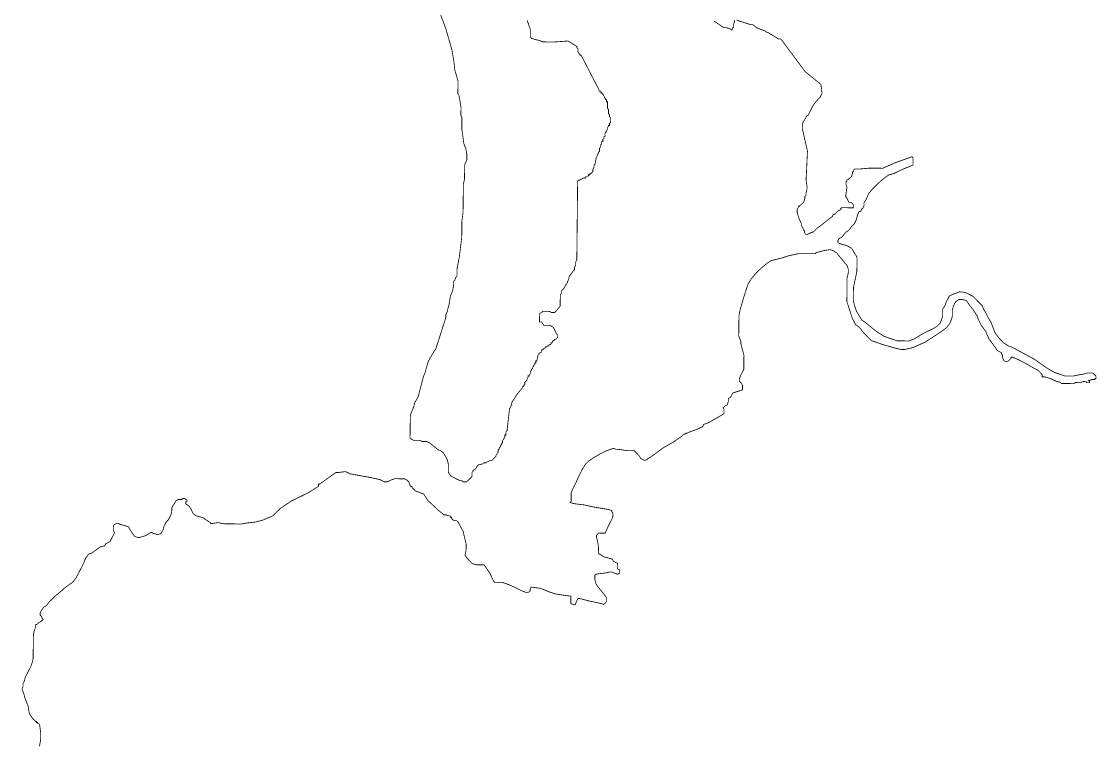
# Model space of a CAD drawing. Header units: metres. Extents: x 273899 to 302286, y 1977397 to 2102169.
# Drawn here: x 279343 to 283348, y 2031723 to 2034410 of the extents above; entities that cross this region are included whole.
import ezdxf

# ---------------------------------------------------------------- set-up
doc = ezdxf.new("R2010")
doc.units = ezdxf.units.M
doc.header["$MEASUREMENT"] = 0
doc.layers.add('HAZARDS LINE', color=1, linetype='Continuous')

msp = doc.modelspace()

# ---------------------------------------------------------------- linework, layer by layer
at = {"layer": 'HAZARDS LINE', "lineweight": 18}
for points in [[(281228.5, 2034414.9, 3.01, 3.01, 0), (281228.4, 2034406.9, 3.01, 3.01, 0), (281232.3, 2034402.8, 3.01, 3.01, 0), (281232.3, 2034394.8, 3.01, 3.01, 0), (281236.2, 2034390.7, 3.01, 3.01, 0), (281236.2, 2034386.7, 3.01, 3.01, 0), (281240.1, 2034378.7, 3.01, 3.01, 0), (281239.8, 2034350.6, 3.01, 3.01, 0), (281243.8, 2034346.5, 3.01, 3.01, 0), (281275.8, 2034338.1, 3.01, 3.01, 0), (281283.8, 2034334, 3.01, 3.01, 0), (281328, 2034333.6, 3.01, 3.01, 0), (281376.2, 2034337.1, 3.01, 3.01, 0), (281380.2, 2034337, 3.01, 3.01, 0), (281412.1, 2034316.6, 3.01, 3.01, 0), (281412.1, 2034312.6, 3.01, 3.01, 0), (281416, 2034308.6, 3.01, 3.01, 0), (281415.9, 2034296.5, 3.01, 3.01, 0), (281419.9, 2034292.5, 3.01, 3.01, 0), (281419.8, 2034288.4, 3.01, 3.01, 0), (281423.9, 2034288.4, 3.01, 3.01, 0), (281423.8, 2034284.4, 3.01, 3.01, 0), (281427.8, 2034284.4, 3.01, 3.01, 0), (281494.7, 2034155.2, 3.01, 3.01, 0), (281494.7, 2034151.1, 3.01, 3.01, 0), (281498.7, 2034151.1, 3.01, 3.01, 0), (281498.7, 2034147.1, 3.01, 3.01, 0), (281502.7, 2034147.1, 3.01, 3.01, 0), (281502.6, 2034143, 3.01, 3.01, 0), (281506.6, 2034143, 3.01, 3.01, 0), (281506.6, 2034139, 3.01, 3.01, 0), (281510.6, 2034138.9, 3.01, 3.01, 0), (281510.6, 2034134.9, 3.01, 3.01, 0), (281514.6, 2034130.9, 3.01, 3.01, 0), (281514.5, 2034126.9, 3.01, 3.01, 0), (281518.5, 2034122.8, 3.01, 3.01, 0), (281518.4, 2034118.8, 3.01, 3.01, 0), (281522.5, 2034118.7, 3.01, 3.01, 0), (281522.4, 2034110.7, 3.01, 3.01, 0), (281526.4, 2034110.7, 3.01, 3.01, 0), (281526.1, 2034086.6, 3.01, 3.01, 0), (281530.1, 2034082.5, 3.01, 3.01, 0), (281529.9, 2034066.5, 3.01, 3.01, 0), (281533.9, 2034062.4, 3.01, 3.01, 0), (281533.8, 2034054.4, 3.01, 3.01, 0), (281537.8, 2034050.3, 3.01, 3.01, 0), (281537.6, 2034034.3, 3.01, 3.01, 0), (281533.6, 2034030.3, 3.01, 3.01, 0), (281533.5, 2034022.3, 3.01, 3.01, 0), (281529.5, 2034022.3, 3.01, 3.01, 0), (281529.4, 2034018.3, 3.01, 3.01, 0), (281525.4, 2034014.3, 3.01, 3.01, 0), (281525.3, 2034006.3, 3.01, 3.01, 0), (281521.2, 2034002.3, 3.01, 3.01, 0), (281521.2, 2033998.3, 3.01, 3.01, 0), (281517.1, 2033994.3, 3.01, 3.01, 0), (281517, 2033982.3, 3.01, 3.01, 0), (281513, 2033982.3, 3.01, 3.01, 0), (281512.9, 2033974.3, 3.01, 3.01, 0), (281508.9, 2033970.3, 3.01, 3.01, 0), (281508.8, 2033962.3, 3.01, 3.01, 0), (281504.8, 2033962.3, 3.01, 3.01, 0), (281504.7, 2033954.3, 3.01, 3.01, 0), (281500.6, 2033950.3, 3.01, 3.01, 0), (281500.5, 2033942.3, 3.01, 3.01, 0), (281496.5, 2033938.3, 3.01, 3.01, 0), (281496.4, 2033926.3, 3.01, 3.01, 0), (281492.3, 2033922.3, 3.01, 3.01, 0), (281492.3, 2033918.3, 3.01, 3.01, 0), (281488.2, 2033914.3, 3.01, 3.01, 0), (281488.2, 2033910.3, 3.01, 3.01, 0), (281484.1, 2033902.3, 3.01, 3.01, 0), (281479.8, 2033878.3, 3.01, 3.01, 0), (281475.7, 2033874.3, 3.01, 3.01, 0), (281475.7, 2033866.3, 3.01, 3.01, 0), (281471.6, 2033858.3, 3.01, 3.01, 0), (281471.5, 2033850.2, 3.01, 3.01, 0), (281467.4, 2033846.3, 3.01, 3.01, 0), (281463.4, 2033842.3, 3.01, 3.01, 0), (281459.4, 2033842.3, 3.01, 3.01, 0), (281459.3, 2033838.3, 3.01, 3.01, 0), (281455.3, 2033838.4, 3.01, 3.01, 0), (281455.3, 2033834.4, 3.01, 3.01, 0), (281451.2, 2033834.4, 3.01, 3.01, 0), (281447.2, 2033830.4, 3.01, 3.01, 0), (281443.2, 2033830.5, 3.01, 3.01, 0), (281443.1, 2033826.4, 3.01, 3.01, 0), (281435.1, 2033826.5, 3.01, 3.01, 0), (281431, 2033822.6, 3.01, 3.01, 0), (281427, 2033822.6, 3.01, 3.01, 0), (281423, 2033818.6, 3.01, 3.01, 0), (281419, 2033818.7, 3.01, 3.01, 0), (281414.9, 2033814.7, 3.01, 3.01, 0), (281411.9, 2033521.6, 3.01, 3.01, 0), (281407.8, 2033513.6, 3.01, 3.01, 0), (281407.6, 2033501.6, 3.01, 3.01, 0), (281403.5, 2033493.6, 3.01, 3.01, 0), (281403.5, 2033485.6, 3.01, 3.01, 0), (281399.4, 2033481.6, 3.01, 3.01, 0), (281391.2, 2033469.6, 3.01, 3.01, 0), (281387.2, 2033465.7, 3.01, 3.01, 0), (281383.1, 2033457.7, 3.01, 3.01, 0), (281383, 2033453.7, 3.01, 3.01, 0), (281374.8, 2033433.7, 3.01, 3.01, 0), (281370.8, 2033429.7, 3.01, 3.01, 0), (281370.7, 2033425.7, 3.01, 3.01, 0), (281366.7, 2033421.7, 3.01, 3.01, 0), (281362.6, 2033413.7, 3.01, 3.01, 0), (281354.4, 2033405.8, 3.01, 3.01, 0), (281354.4, 2033397.7, 3.01, 3.01, 0), (281350.3, 2033389.7, 3.01, 3.01, 0), (281349.8, 2033349.6, 3.01, 3.01, 0), (281333.6, 2033329.7, 3.01, 3.01, 0), (281329.5, 2033325.7, 3.01, 3.01, 0), (281317.5, 2033325.8, 3.01, 3.01, 0), (281309.5, 2033329.9, 3.01, 3.01, 0), (281285.4, 2033330.2, 3.01, 3.01, 0), (281281.4, 2033326.2, 3.01, 3.01, 0), (281273.3, 2033322.3, 3.01, 3.01, 0), (281272.9, 2033290.2, 3.01, 3.01, 0), (281281, 2033290.1, 3.01, 3.01, 0), (281288.9, 2033278, 3.01, 3.01, 0), (281313, 2033277.7, 3.01, 3.01, 0), (281324.9, 2033269.6, 3.01, 3.01, 0), (281328.9, 2033261.5, 3.01, 3.01, 0), (281336.7, 2033245.3, 3.01, 3.01, 0), (281340.7, 2033241.3, 3.01, 3.01, 0), (281340.6, 2033233.3, 3.01, 3.01, 0), (281336.5, 2033229.3, 3.01, 3.01, 0), (281332.5, 2033225.3, 3.01, 3.01, 0), (281328.5, 2033225.4, 3.01, 3.01, 0), (281328.4, 2033221.3, 3.01, 3.01, 0), (281324.4, 2033221.4, 3.01, 3.01, 0), (281320.4, 2033217.4, 3.01, 3.01, 0), (281320.3, 2033213.4, 3.01, 3.01, 0), (281316.3, 2033213.4, 3.01, 3.01, 0), (281316.3, 2033209.4, 3.01, 3.01, 0), (281312.2, 2033205.4, 3.01, 3.01, 0), (281308.2, 2033205.5, 3.01, 3.01, 0), (281308.2, 2033201.5, 3.01, 3.01, 0), (281304.1, 2033201.5, 3.01, 3.01, 0), (281300.1, 2033197.5, 3.01, 3.01, 0), (281296.1, 2033197.6, 3.01, 3.01, 0), (281296, 2033193.6, 3.01, 3.01, 0), (281292, 2033193.6, 3.01, 3.01, 0), (281288, 2033189.6, 3.01, 3.01, 0), (281283.9, 2033185.7, 3.01, 3.01, 0), (281279.9, 2033185.7, 3.01, 3.01, 0), (281279.8, 2033177.7, 3.01, 3.01, 0), (281271.7, 2033173.7, 3.01, 3.01, 0), (281267.6, 2033165.8, 3.01, 3.01, 0), (281263.5, 2033149.7, 3.01, 3.01, 0), (281263.4, 2033145.7, 3.01, 3.01, 0), (281259.4, 2033145.8, 3.01, 3.01, 0), (281259.3, 2033137.7, 3.01, 3.01, 0), (281255.3, 2033137.8, 3.01, 3.01, 0), (281255.2, 2033129.7, 3.01, 3.01, 0), (281251.2, 2033129.8, 3.01, 3.01, 0), (281251.2, 2033125.8, 3.01, 3.01, 0), (281247.1, 2033121.8, 3.01, 3.01, 0), (281247.1, 2033117.8, 3.01, 3.01, 0), (281243, 2033113.8, 3.01, 3.01, 0), (281243, 2033109.8, 3.01, 3.01, 0), (281238.9, 2033105.8, 3.01, 3.01, 0), (281238.8, 2033097.8, 3.01, 3.01, 0), (281234.8, 2033093.8, 3.01, 3.01, 0), (281234.7, 2033089.8, 3.01, 3.01, 0), (281230.7, 2033089.8, 3.01, 3.01, 0), (281230.7, 2033085.8, 3.01, 3.01, 0), (281226.6, 2033077.8, 3.01, 3.01, 0), (281226.5, 2033073.8, 3.01, 3.01, 0), (281218.4, 2033065.9, 3.01, 3.01, 0), (281218.3, 2033057.9, 3.01, 3.01, 0), (281214.3, 2033053.9, 3.01, 3.01, 0), (281214.2, 2033049.9, 3.01, 3.01, 0), (281210.2, 2033049.9, 3.01, 3.01, 0), (281210.2, 2033045.9, 3.01, 3.01, 0), (281189.9, 2033022, 3.01, 3.01, 0), (281169.5, 2032990.1, 3.01, 3.01, 0), (281169.4, 2032986.1, 3.01, 3.01, 0), (281165.3, 2032974.1, 3.01, 3.01, 0), (281161.2, 2032966.1, 3.01, 3.01, 0), (281152.4, 2032889.9, 3.01, 3.01, 0), (281152.3, 2032885.9, 3.01, 3.01, 0), (281148.3, 2032881.9, 3.01, 3.01, 0), (281147.7, 2032876.9, 3.01, 3.01, 0), (281147.6, 2032868.8, 3.01, 3.01, 0), (281143.6, 2032868.9, 3.01, 3.01, 0), (281143.4, 2032856.9, 3.01, 3.01, 0), (281139.4, 2032856.9, 3.01, 3.01, 0), (281139.3, 2032852.9, 3.01, 3.01, 0), (281135.3, 2032848.9, 3.01, 3.01, 0), (281135.2, 2032840.9, 3.01, 3.01, 0), (281131.1, 2032837, 3.01, 3.01, 0), (281131.1, 2032833, 3.01, 3.01, 0), (281127, 2032829, 3.01, 3.01, 0), (281126.9, 2032825, 3.01, 3.01, 0), (281122.9, 2032821, 3.01, 3.01, 0), (281122.8, 2032817, 3.01, 3.01, 0), (281118.8, 2032813.1, 3.01, 3.01, 0), (281118.7, 2032805.1, 3.01, 3.01, 0), (281114.6, 2032801.1, 3.01, 3.01, 0), (281114.5, 2032797.1, 3.01, 3.01, 0), (281110.5, 2032793.1, 3.01, 3.01, 0), (281110.4, 2032789.1, 3.01, 3.01, 0), (281102.3, 2032781.2, 3.01, 3.01, 0), (281098.2, 2032777.3, 3.01, 3.01, 0), (281094.2, 2032773.3, 3.01, 3.01, 0), (281086.2, 2032773.4, 3.01, 3.01, 0), (281082.1, 2032769.5, 3.01, 3.01, 0), (281078.1, 2032769.5, 3.01, 3.01, 0), (281074, 2032765.6, 3.01, 3.01, 0), (281066, 2032765.7, 3.01, 3.01, 0), (281061.9, 2032761.7, 3.01, 3.01, 0), (281045.9, 2032757.9, 3.01, 3.01, 0), (281041.8, 2032754, 3.01, 3.01, 0), (281033.6, 2032742, 3.01, 3.01, 0), (281025.6, 2032738.1, 3.01, 3.01, 0), (281025.5, 2032734.1, 3.01, 3.01, 0), (281021.4, 2032730.2, 3.01, 3.01, 0), (281021.2, 2032714.1, 3.01, 3.01, 0), (281017.2, 2032710.2, 3.01, 3.01, 0), (281009, 2032702.3, 3.01, 3.01, 0), (281000.9, 2032694.4, 3.01, 3.01, 0), (280988.9, 2032694.5, 3.01, 3.01, 0), (280984.9, 2032698.6, 3.01, 3.01, 0), (280976.9, 2032698.7, 3.01, 3.01, 0), (280945.1, 2032715.2, 3.01, 3.01, 0), (280941.1, 2032719.2, 3.01, 3.01, 0), (280937.2, 2032723.3, 3.01, 3.01, 0), (280933.3, 2032731.4, 3.01, 3.01, 0), (280933.6, 2032759.4, 3.01, 3.01, 0), (280929.8, 2032775.5, 3.01, 3.01, 0), (280925.9, 2032783.6, 3.01, 3.01, 0), (280914.2, 2032803.8, 3.01, 3.01, 0), (280902.3, 2032812, 3.01, 3.01, 0), (280898.3, 2032812, 3.01, 3.01, 0), (280862.6, 2032840.6, 3.01, 3.01, 0), (280858.5, 2032840.6, 3.01, 3.01, 0), (280854.6, 2032844.7, 3.01, 3.01, 0), (280834.5, 2032845, 3.01, 3.01, 0), (280830.6, 2032849, 3.01, 3.01, 0), (280802.5, 2032849.4, 3.01, 3.01, 0), (280798.6, 2032853.5, 3.01, 3.01, 0), (280794.6, 2032853.5, 3.01, 3.01, 0), (280790.6, 2032857.6, 3.01, 3.01, 0), (280791, 2032885.6, 3.01, 3.01, 0), (280791.6, 2032941.8, 3.01, 3.01, 0), (280795.7, 2032953.8, 3.01, 3.01, 0), (280804, 2032973.8, 3.01, 3.01, 0), (280808.1, 2032989.9, 3.01, 3.01, 0), (280820.4, 2033009.8, 3.01, 3.01, 0), (280841.3, 2033089.9, 3.01, 3.01, 0), (280845.4, 2033097.9, 3.01, 3.01, 0), (280857.9, 2033141.9, 3.01, 3.01, 0), (280866.1, 2033157.9, 3.01, 3.01, 0), (280878.3, 2033177.8, 3.01, 3.01, 0), (280886.5, 2033189.8, 3.01, 3.01, 0), (280923.8, 2033305.9, 3.01, 3.01, 0), (280924, 2033317.9, 3.01, 3.01, 0), (280928.1, 2033325.9, 3.01, 3.01, 0), (280936.4, 2033357.9, 3.01, 3.01, 0), (280940.7, 2033386, 3.01, 3.01, 0), (280949, 2033406, 3.01, 3.01, 0), (280953.2, 2033430, 3.01, 3.01, 0), (280953.4, 2033442.1, 3.01, 3.01, 0), (280957.4, 2033446, 3.01, 3.01, 0), (280961.6, 2033458, 3.01, 3.01, 0), (280965.6, 2033462, 3.01, 3.01, 0), (280965.9, 2033490.1, 3.01, 3.01, 0), (280974.4, 2033534.2, 3.01, 3.01, 0), (280978.8, 2033570.3, 3.01, 3.01, 0), (280983.2, 2033606.4, 3.01, 3.01, 0), (280983.8, 2033666.6, 3.01, 3.01, 0), (280988.1, 2033698.7, 3.01, 3.01, 0), (280989.2, 2033803.1, 3.01, 3.01, 0), (280993.5, 2033823.1, 3.01, 3.01, 0), (280994, 2033875.3, 3.01, 3.01, 0), (281002.2, 2033895.3, 3.01, 3.01, 0), (281002.4, 2033915.4, 3.01, 3.01, 0), (280998.6, 2033935.5, 3.01, 3.01, 0), (280990.8, 2033955.6, 3.01, 3.01, 0), (280987.1, 2033983.8, 3.01, 3.01, 0), (280983.3, 2034007.9, 3.01, 3.01, 0), (280983.8, 2034052.1, 3.01, 3.01, 0), (280979.9, 2034060.1, 3.01, 3.01, 0), (280980.2, 2034092.3, 3.01, 3.01, 0), (280972.6, 2034136.5, 3.01, 3.01, 0), (280968.7, 2034140.6, 3.01, 3.01, 0), (280969.2, 2034188.7, 3.01, 3.01, 0), (280957.5, 2034229, 3.01, 3.01, 0), (280953.9, 2034261.2, 3.01, 3.01, 0), (280946.3, 2034305.4, 3.01, 3.01, 0), (280923, 2034386, 3.01, 3.01, 0), (280887.9, 2034478.7, 3.01, 3.01, 0)], [(279410, 2031709.6, 3.01, 3.01, 0), (279414.4, 2031733.6, 3.01, 3.01, 0), (279414.7, 2031757.7, 3.01, 3.01, 0), (279411.1, 2031785.8, 3.01, 3.01, 0), (279411.1, 2031789.8, 3.01, 3.01, 0), (279407.2, 2031793.8, 3.01, 3.01, 0), (279403.1, 2031793.9, 3.01, 3.01, 0), (279403.2, 2031797.9, 3.01, 3.01, 0), (279399.2, 2031798, 3.01, 3.01, 0), (279399.2, 2031802, 3.01, 3.01, 0), (279395.2, 2031802, 3.01, 3.01, 0), (279391.3, 2031806.1, 3.01, 3.01, 0), (279383.4, 2031814.2, 3.01, 3.01, 0), (279375.5, 2031826.3, 3.01, 3.01, 0), (279371.6, 2031834.4, 3.01, 3.01, 0), (279367.9, 2031858.5, 3.01, 3.01, 0), (279360.2, 2031878.7, 3.01, 3.01, 0), (279356.3, 2031886.7, 3.01, 3.01, 0), (279352.5, 2031902.8, 3.01, 3.01, 0), (279344.7, 2031923, 3.01, 3.01, 0), (279348.9, 2031931, 3.01, 3.01, 0), (279349, 2031943, 3.01, 3.01, 0), (279353.1, 2031950.9, 3.01, 3.01, 0), (279357.4, 2031966.9, 3.01, 3.01, 0), (279369.7, 2031990.8, 3.01, 3.01, 0), (279377.9, 2032006.7, 3.01, 3.01, 0), (279382.1, 2032018.7, 3.01, 3.01, 0), (279386.3, 2032034.7, 3.01, 3.01, 0), (279387.6, 2032126.9, 3.01, 3.01, 0), (279391.8, 2032142.9, 3.01, 3.01, 0), (279395.9, 2032154.9, 3.01, 3.01, 0), (279396.1, 2032162.9, 3.01, 3.01, 0), (279400.1, 2032162.8, 3.01, 3.01, 0), (279408.2, 2032170.7, 3.01, 3.01, 0), (279416.3, 2032174.6, 3.01, 3.01, 0), (279420.3, 2032178.6, 3.01, 3.01, 0), (279424.4, 2032182.6, 3.01, 3.01, 0), (279420.4, 2032186.6, 3.01, 3.01, 0), (279416.5, 2032194.7, 3.01, 3.01, 0), (279412.6, 2032198.7, 3.01, 3.01, 0), (279412.7, 2032206.8, 3.01, 3.01, 0), (279416.8, 2032214.7, 3.01, 3.01, 0), (279425, 2032226.6, 3.01, 3.01, 0), (279437.1, 2032234.5, 3.01, 3.01, 0), (279445.3, 2032246.4, 3.01, 3.01, 0), (279457.5, 2032258.3, 3.01, 3.01, 0), (279469.7, 2032270.2, 3.01, 3.01, 0), (279494, 2032289.9, 3.01, 3.01, 0), (279502.1, 2032297.8, 3.01, 3.01, 0), (279534.5, 2032321.4, 3.01, 3.01, 0), (279546.7, 2032337.3, 3.01, 3.01, 0), (279555, 2032353.2, 3.01, 3.01, 0), (279563.2, 2032369.1, 3.01, 3.01, 0), (279575.5, 2032393, 3.01, 3.01, 0), (279579.7, 2032405, 3.01, 3.01, 0), (279583.8, 2032413, 3.01, 3.01, 0), (279587.9, 2032416.9, 3.01, 3.01, 0), (279592, 2032424.9, 3.01, 3.01, 0), (279604.1, 2032428.7, 3.01, 3.01, 0), (279636.5, 2032452.4, 3.01, 3.01, 0), (279652.5, 2032456.2, 3.01, 3.01, 0), (279656.7, 2032464.1, 3.01, 3.01, 0), (279664.7, 2032468, 3.01, 3.01, 0), (279672.8, 2032471.9, 3.01, 3.01, 0), (279685.1, 2032495.8, 3.01, 3.01, 0), (279689.3, 2032503.8, 3.01, 3.01, 0), (279685.4, 2032515.9, 3.01, 3.01, 0), (279685.6, 2032531.9, 3.01, 3.01, 0), (279689.7, 2032535.9, 3.01, 3.01, 0), (279697.8, 2032539.8, 3.01, 3.01, 0), (279705.8, 2032539.7, 3.01, 3.01, 0), (279709.7, 2032535.6, 3.01, 3.01, 0), (279713.7, 2032535.5, 3.01, 3.01, 0), (279741.7, 2032527.1, 3.01, 3.01, 0), (279753.4, 2032506.9, 3.01, 3.01, 0), (279765.3, 2032490.7, 3.01, 3.01, 0), (279781.2, 2032486.5, 3.01, 3.01, 0), (279805.4, 2032494.2, 3.01, 3.01, 0), (279825.6, 2032506, 3.01, 3.01, 0), (279829.6, 2032505.9, 3.01, 3.01, 0), (279833.6, 2032501.9, 3.01, 3.01, 0), (279841.6, 2032501.8, 3.01, 3.01, 0), (279845.5, 2032497.7, 3.01, 3.01, 0), (279849.5, 2032497.6, 3.01, 3.01, 0), (279861.6, 2032501.5, 3.01, 3.01, 0), (279869.8, 2032513.4, 3.01, 3.01, 0), (279874, 2032529.4, 3.01, 3.01, 0), (279882.3, 2032545.3, 3.01, 3.01, 0), (279890.4, 2032553.2, 3.01, 3.01, 0), (279898.6, 2032569.2, 3.01, 3.01, 0), (279902.8, 2032581.1, 3.01, 3.01, 0), (279903, 2032597.2, 3.01, 3.01, 0), (279907.1, 2032605.1, 3.01, 3.01, 0), (279919.4, 2032625, 3.01, 3.01, 0), (279927.5, 2032628.9, 3.01, 3.01, 0), (279939.5, 2032628.8, 3.01, 3.01, 0), (279943.6, 2032632.7, 3.01, 3.01, 0), (279951.6, 2032632.6, 3.01, 3.01, 0), (279955.5, 2032628.5, 3.01, 3.01, 0), (279959.5, 2032628.5, 3.01, 3.01, 0), (279959.4, 2032620.5, 3.01, 3.01, 0), (279955.4, 2032620.5, 3.01, 3.01, 0), (279955.3, 2032612.5, 3.01, 3.01, 0), (279967.2, 2032604.3, 3.01, 3.01, 0), (279975.1, 2032592.2, 3.01, 3.01, 0), (279979, 2032584.1, 3.01, 3.01, 0), (279982.9, 2032576, 3.01, 3.01, 0), (279994.8, 2032567.9, 3.01, 3.01, 0), (280010.8, 2032563.6, 3.01, 3.01, 0), (280022.8, 2032559.5, 3.01, 3.01, 0), (280026.7, 2032555.4, 3.01, 3.01, 0), (280046.6, 2032543.1, 3.01, 3.01, 0), (280046.5, 2032539.1, 3.01, 3.01, 0), (280050.5, 2032539.1, 3.01, 3.01, 0), (280074.6, 2032542.7, 3.01, 3.01, 0), (280098.6, 2032538.4, 3.01, 3.01, 0), (280162.8, 2032537.6, 3.01, 3.01, 0), (280182.9, 2032541.3, 3.01, 3.01, 0), (280215, 2032544.9, 3.01, 3.01, 0), (280243.2, 2032552.5, 3.01, 3.01, 0), (280279.4, 2032568.1, 3.01, 3.01, 0), (280307.9, 2032595.8, 3.01, 3.01, 0), (280348.3, 2032623.3, 3.01, 3.01, 0), (280412.9, 2032654.5, 3.01, 3.01, 0), (280449.3, 2032678.1, 3.01, 3.01, 0), (280449.4, 2032686.1, 3.01, 3.01, 0), (280453.4, 2032686, 3.01, 3.01, 0), (280514.1, 2032729.3, 3.01, 3.01, 0), (280522.1, 2032729.2, 3.01, 3.01, 0), (280550.3, 2032732.9, 3.01, 3.01, 0), (280566.2, 2032724.6, 3.01, 3.01, 0), (280590.2, 2032720.3, 3.01, 3.01, 0), (280638.2, 2032711.6, 3.01, 3.01, 0), (280678.1, 2032703.1, 3.01, 3.01, 0), (280694.1, 2032694.8, 3.01, 3.01, 0), (280706.1, 2032694.7, 3.01, 3.01, 0), (280722.2, 2032702.5, 3.01, 3.01, 0), (280734.3, 2032706.3, 3.01, 3.01, 0), (280770.4, 2032705.8, 3.01, 3.01, 0), (280778.4, 2032701.7, 3.01, 3.01, 0), (280786.3, 2032693.6, 3.01, 3.01, 0), (280790.1, 2032681.5, 3.01, 3.01, 0), (280794.1, 2032677.5, 3.01, 3.01, 0), (280798.1, 2032677.4, 3.01, 3.01, 0), (280798, 2032673.4, 3.01, 3.01, 0), (280802, 2032669.3, 3.01, 3.01, 0), (280809.9, 2032661.2, 3.01, 3.01, 0), (280841.8, 2032648.8, 3.01, 3.01, 0), (280857.5, 2032624.5, 3.01, 3.01, 0), (280897.1, 2032587.9, 3.01, 3.01, 0), (280916.9, 2032571.6, 3.01, 3.01, 0), (280924.9, 2032571.5, 3.01, 3.01, 0), (280936.9, 2032567.3, 3.01, 3.01, 0), (280940.9, 2032567.2, 3.01, 3.01, 0), (280940.9, 2032563.2, 3.01, 3.01, 0), (280944.9, 2032563.2, 3.01, 3.01, 0), (280944.8, 2032559.2, 3.01, 3.01, 0), (280952.7, 2032551, 3.01, 3.01, 0), (280960.8, 2032550.9, 3.01, 3.01, 0), (280968.7, 2032546.8, 3.01, 3.01, 0), (280988.3, 2032510.5, 3.01, 3.01, 0), (280999.7, 2032462.2, 3.01, 3.01, 0), (280999.3, 2032438.1, 3.01, 3.01, 0), (280995.1, 2032422.2, 3.01, 3.01, 0), (281003, 2032410, 3.01, 3.01, 0), (281022.7, 2032389.7, 3.01, 3.01, 0), (281038.7, 2032385.5, 3.01, 3.01, 0), (281066.8, 2032385.1, 3.01, 3.01, 0), (281086.4, 2032356.8, 3.01, 3.01, 0), (281102, 2032324.5, 3.01, 3.01, 0), (281106, 2032320.4, 3.01, 3.01, 0), (281134.1, 2032320.1, 3.01, 3.01, 0), (281158, 2032311.7, 3.01, 3.01, 0), (281185.9, 2032299.3, 3.01, 3.01, 0), (281209.8, 2032287, 3.01, 3.01, 0), (281221.8, 2032282.8, 3.01, 3.01, 0), (281229.8, 2032282.7, 3.01, 3.01, 0), (281237.8, 2032286.6, 3.01, 3.01, 0), (281238, 2032294.6, 3.01, 3.01, 0), (281242.1, 2032302.6, 3.01, 3.01, 0), (281274.1, 2032298.1, 3.01, 3.01, 0), (281286.1, 2032294, 3.01, 3.01, 0), (281306, 2032285.7, 3.01, 3.01, 0), (281329.9, 2032277.4, 3.01, 3.01, 0), (281357.9, 2032273, 3.01, 3.01, 0), (281389.9, 2032268.5, 3.01, 3.01, 0), (281389.6, 2032240.5, 3.01, 3.01, 0), (281405.6, 2032236.2, 3.01, 3.01, 0), (281413.8, 2032256.2, 3.01, 3.01, 0), (281417.9, 2032260.1, 3.01, 3.01, 0), (281421.9, 2032260.1, 3.01, 3.01, 0), (281453.9, 2032251.6, 3.01, 3.01, 0), (281493.8, 2032243.1, 3.01, 3.01, 0), (281509.8, 2032238.9, 3.01, 3.01, 0), (281513.8, 2032238.8, 3.01, 3.01, 0), (281522, 2032246.7, 3.01, 3.01, 0), (281522.2, 2032262.8, 3.01, 3.01, 0), (281514.3, 2032274.9, 3.01, 3.01, 0), (281490.6, 2032303.3, 3.01, 3.01, 0), (281482.8, 2032315.4, 3.01, 3.01, 0), (281479, 2032331.5, 3.01, 3.01, 0), (281479.2, 2032347.5, 3.01, 3.01, 0), (281487.3, 2032351.4, 3.01, 3.01, 0), (281519.4, 2032355, 3.01, 3.01, 0), (281535.5, 2032358.8, 3.01, 3.01, 0), (281543.5, 2032358.7, 3.01, 3.01, 0), (281551.5, 2032354.6, 3.01, 3.01, 0), (281563.4, 2032350.4, 3.01, 3.01, 0), (281571.5, 2032354.3, 3.01, 3.01, 0), (281571.7, 2032366.3, 3.01, 3.01, 0), (281563.7, 2032370.5, 3.01, 3.01, 0), (281564, 2032390.5, 3.01, 3.01, 0), (281548, 2032398.7, 3.01, 3.01, 0), (281544.1, 2032406.8, 3.01, 3.01, 0), (281512.2, 2032415.3, 3.01, 3.01, 0), (281500.3, 2032423.4, 3.01, 3.01, 0), (281492.3, 2032427.5, 3.01, 3.01, 0), (281492.6, 2032451.6, 3.01, 3.01, 0), (281488.9, 2032475.7, 3.01, 3.01, 0), (281485.1, 2032487.8, 3.01, 3.01, 0), (281485.2, 2032495.8, 3.01, 3.01, 0), (281489.3, 2032499.8, 3.01, 3.01, 0), (281493.3, 2032503.7, 3.01, 3.01, 0), (281517.4, 2032503.4, 3.01, 3.01, 0), (281529.8, 2032531.3, 3.01, 3.01, 0), (281546.2, 2032563.2, 3.01, 3.01, 0), (281546.4, 2032575.2, 3.01, 3.01, 0), (281542.5, 2032583.3, 3.01, 3.01, 0), (281542.5, 2032587.3, 3.01, 3.01, 0), (281530.6, 2032591.4, 3.01, 3.01, 0), (281478.6, 2032600.1, 3.01, 3.01, 0), (281438.6, 2032608.7, 3.01, 3.01, 0), (281402.6, 2032613.2, 3.01, 3.01, 0), (281386.6, 2032617.4, 3.01, 3.01, 0), (281390.7, 2032621.4, 3.01, 3.01, 0), (281391.1, 2032653.4, 3.01, 3.01, 0), (281395.3, 2032665.4, 3.01, 3.01, 0), (281407.6, 2032689.3, 3.01, 3.01, 0), (281420, 2032717.2, 3.01, 3.01, 0), (281432.3, 2032741.1, 3.01, 3.01, 0), (281444.6, 2032761, 3.01, 3.01, 0), (281456.8, 2032772.8, 3.01, 3.01, 0), (281481.1, 2032788.6, 3.01, 3.01, 0), (281501.3, 2032800.3, 3.01, 3.01, 0), (281517.4, 2032808.1, 3.01, 3.01, 0), (281537.6, 2032815.9, 3.01, 3.01, 0), (281549.7, 2032819.7, 3.01, 3.01, 0), (281557.6, 2032815.6, 3.01, 3.01, 0), (281569.6, 2032815.4, 3.01, 3.01, 0), (281597.7, 2032811.1, 3.01, 3.01, 0), (281625.7, 2032810.7, 3.01, 3.01, 0), (281633.6, 2032802.6, 3.01, 3.01, 0), (281645.5, 2032790.4, 3.01, 3.01, 0), (281649.4, 2032782.3, 3.01, 3.01, 0), (281657.3, 2032778.2, 3.01, 3.01, 0), (281665.3, 2032774.1, 3.01, 3.01, 0), (281673.4, 2032778, 3.01, 3.01, 0), (281677.4, 2032781.9, 3.01, 3.01, 0), (281685.5, 2032785.8, 3.01, 3.01, 0), (281734.1, 2032821.3, 3.01, 3.01, 0), (281774.5, 2032844.8, 3.01, 3.01, 0), (281802.8, 2032864.5, 3.01, 3.01, 0), (281811, 2032872.4, 3.01, 3.01, 0), (281815, 2032872.3, 3.01, 3.01, 0), (281819, 2032876.3, 3.01, 3.01, 0), (281823, 2032876.2, 3.01, 3.01, 0), (281831.1, 2032880.1, 3.01, 3.01, 0), (281863.3, 2032891.7, 3.01, 3.01, 0), (281879.5, 2032899.5, 3.01, 3.01, 0), (281883.5, 2032903.5, 3.01, 3.01, 0), (281883.6, 2032907.5, 3.01, 3.01, 0), (281891.7, 2032911.4, 3.01, 3.01, 0), (281903.7, 2032915.2, 3.01, 3.01, 0), (281909.8, 2032919.2, 3.01, 3.01, 0), (281955.9, 2032945.8, 3.01, 3.01, 0), (281959.9, 2032949.8, 3.01, 3.01, 0), (281960.1, 2032965.8, 3.01, 3.01, 0), (281956.1, 2032969.9, 3.01, 3.01, 0), (281960.2, 2032973.8, 3.01, 3.01, 0), (281964.2, 2032977.8, 3.01, 3.01, 0), (281972.3, 2032981.7, 3.01, 3.01, 0), (281976.4, 2032993.7, 3.01, 3.01, 0), (281976.6, 2033005.8, 3.01, 3.01, 0), (281984.6, 2033009.7, 3.01, 3.01, 0), (281992.8, 2033025.7, 3.01, 3.01, 0), (282017, 2033033.5, 3.01, 3.01, 0), (282029.1, 2033037.4, 3.01, 3.01, 0), (282029.3, 2033053.4, 3.01, 3.01, 0), (282025.3, 2033061.5, 3.01, 3.01, 0), (282017.4, 2033069.6, 3.01, 3.01, 0), (282017.5, 2033077.6, 3.01, 3.01, 0), (282021.6, 2033089.6, 3.01, 3.01, 0), (282033.9, 2033113.6, 3.01, 3.01, 0), (282034.4, 2033165.8, 3.01, 3.01, 0), (282022.9, 2033210.1, 3.01, 3.01, 0), (282022.9, 2033218.1, 3.01, 3.01, 0), (282015.1, 2033238.3, 3.01, 3.01, 0), (282015.9, 2033314.6, 3.01, 3.01, 0), (282020.1, 2033334.6, 3.01, 3.01, 0), (282032.6, 2033378.6, 3.01, 3.01, 0), (282049.2, 2033430.7, 3.01, 3.01, 0), (282061.5, 2033450.6, 3.01, 3.01, 0), (282081.8, 2033474.5, 3.01, 3.01, 0), (282098, 2033490.4, 3.01, 3.01, 0), (282122.3, 2033510.2, 3.01, 3.01, 0), (282134.5, 2033518.1, 3.01, 3.01, 0), (282178.7, 2033529.7, 3.01, 3.01, 0), (282202.9, 2033537.5, 3.01, 3.01, 0), (282239.1, 2033545.1, 3.01, 3.01, 0), (282299.3, 2033544.5, 3.01, 3.01, 0), (282303.4, 2033548.5, 3.01, 3.01, 0), (282331.6, 2033556.2, 3.01, 3.01, 0), (282355.7, 2033560, 3.01, 3.01, 0), (282367.7, 2033555.8, 3.01, 3.01, 0), (282379.7, 2033547.7, 3.01, 3.01, 0), (282403.4, 2033519.3, 3.01, 3.01, 0), (282419.3, 2033499.1, 3.01, 3.01, 0), (282423.2, 2033487, 3.01, 3.01, 0), (282423, 2033470.9, 3.01, 3.01, 0), (282418.8, 2033454.9, 3.01, 3.01, 0), (282417.9, 2033366.6, 3.01, 3.01, 0), (282437.4, 2033306.2, 3.01, 3.01, 0), (282449.2, 2033281.9, 3.01, 3.01, 0), (282465.1, 2033269.7, 3.01, 3.01, 0), (282480.9, 2033249.5, 3.01, 3.01, 0), (282508.7, 2033221.1, 3.01, 3.01, 0), (282520.7, 2033217, 3.01, 3.01, 0), (282556.7, 2033204.5, 3.01, 3.01, 0), (282600.8, 2033192, 3.01, 3.01, 0), (282620.8, 2033187.8, 3.01, 3.01, 0), (282632.8, 2033187.7, 3.01, 3.01, 0), (282665, 2033195.4, 3.01, 3.01, 0), (282709.4, 2033215, 3.01, 3.01, 0), (282745.8, 2033238.7, 3.01, 3.01, 0), (282770, 2033254.5, 3.01, 3.01, 0), (282790.3, 2033270.4, 3.01, 3.01, 0), (282802.5, 2033286.3, 3.01, 3.01, 0), (282810.8, 2033310.3, 3.01, 3.01, 0), (282811, 2033334.4, 3.01, 3.01, 0), (282815.2, 2033350.4, 3.01, 3.01, 0), (282823.4, 2033366.4, 3.01, 3.01, 0), (282835.5, 2033374.3, 3.01, 3.01, 0), (282847.6, 2033374.2, 3.01, 3.01, 0), (282863.6, 2033370, 3.01, 3.01, 0), (282871.5, 2033357.9, 3.01, 3.01, 0), (282887.3, 2033337.6, 3.01, 3.01, 0), (282903.1, 2033313.4, 3.01, 3.01, 0), (282907, 2033301.3, 3.01, 3.01, 0), (282918.8, 2033277.1, 3.01, 3.01, 0), (282934.7, 2033256.8, 3.01, 3.01, 0), (282946.4, 2033228.6, 3.01, 3.01, 0), (282970.2, 2033196.2, 3.01, 3.01, 0), (282978.1, 2033184.1, 3.01, 3.01, 0), (282986.1, 2033180, 3.01, 3.01, 0), (282994, 2033175.9, 3.01, 3.01, 0), (282994, 2033171.9, 3.01, 3.01, 0), (282998, 2033167.8, 3.01, 3.01, 0), (282997.9, 2033159.8, 3.01, 3.01, 0), (283001.8, 2033147.7, 3.01, 3.01, 0), (283005.7, 2033143.6, 3.01, 3.01, 0), (283017.8, 2033143.5, 3.01, 3.01, 0), (283021.8, 2033147.5, 3.01, 3.01, 0), (283025.9, 2033151.5, 3.01, 3.01, 0), (283030, 2033155.4, 3.01, 3.01, 0), (283030, 2033159.5, 3.01, 3.01, 0), (283034, 2033159.4, 3.01, 3.01, 0), (283054, 2033151.2, 3.01, 3.01, 0), (283085.9, 2033134.8, 3.01, 3.01, 0), (283113.9, 2033118.4, 3.01, 3.01, 0), (283129.9, 2033110.2, 3.01, 3.01, 0), (283145.7, 2033094, 3.01, 3.01, 0), (283145.7, 2033086, 3.01, 3.01, 0), (283153.7, 2033085.9, 3.01, 3.01, 0), (283169.7, 2033081.7, 3.01, 3.01, 0), (283189.7, 2033073.5, 3.01, 3.01, 0), (283197.7, 2033069.4, 3.01, 3.01, 0), (283213.7, 2033065.2, 3.01, 3.01, 0), (283217.7, 2033061.1, 3.01, 3.01, 0), (283261.8, 2033060.7, 3.01, 3.01, 0), (283269.9, 2033064.6, 3.01, 3.01, 0), (283290, 2033064.4, 3.01, 3.01, 0), (283298, 2033068.3, 3.01, 3.01, 0), (283310.1, 2033068.2, 3.01, 3.01, 0), (283310, 2033064.2, 3.01, 3.01, 0), (283322.1, 2033064.1, 3.01, 3.01, 0), (283322.1, 2033068.1, 3.01, 3.01, 0), (283318.1, 2033072.1, 3.01, 3.01, 0), (283322.2, 2033072.1, 3.01, 3.01, 0), (283330.2, 2033076, 3.01, 3.01, 0), (283342.3, 2033075.9, 3.01, 3.01, 0), (283342.3, 2033079.9, 3.01, 3.01, 0), (283346.3, 2033079.9, 3.01, 3.01, 0), (283346.4, 2033087.9, 3.01, 3.01, 0), (283338.5, 2033096, 3.01, 3.01, 0), (283334.5, 2033100.1, 3.01, 3.01, 0), (283314.4, 2033100.3, 3.01, 3.01, 0), (283302.3, 2033096.4, 3.01, 3.01, 0), (283278.2, 2033092.6, 3.01, 3.01, 0), (283262.1, 2033088.8, 3.01, 3.01, 0), (283230, 2033089.1, 3.01, 3.01, 0), (283218, 2033093.2, 3.01, 3.01, 0), (283194, 2033101.5, 3.01, 3.01, 0), (283178, 2033109.7, 3.01, 3.01, 0), (283158.1, 2033122, 3.01, 3.01, 0), (283118.2, 2033150.5, 3.01, 3.01, 0), (283042.4, 2033191.4, 3.01, 3.01, 0), (283026.4, 2033199.6, 3.01, 3.01, 0), (283022.4, 2033199.7, 3.01, 3.01, 0), (283002.4, 2033211.9, 3.01, 3.01, 0), (282986.6, 2033228.2, 3.01, 3.01, 0), (282970.7, 2033248.4, 3.01, 3.01, 0), (282955.1, 2033288.7, 3.01, 3.01, 0), (282943.2, 2033308.9, 3.01, 3.01, 0), (282935.4, 2033325.1, 3.01, 3.01, 0), (282927.5, 2033337.2, 3.01, 3.01, 0), (282923.6, 2033349.3, 3.01, 3.01, 0), (282903.7, 2033369.6, 3.01, 3.01, 0), (282887.8, 2033385.8, 3.01, 3.01, 0), (282863.9, 2033398.1, 3.01, 3.01, 0), (282847.9, 2033402.3, 3.01, 3.01, 0), (282835.8, 2033402.4, 3.01, 3.01, 0), (282827.7, 2033398.5, 3.01, 3.01, 0), (282815.7, 2033394.6, 3.01, 3.01, 0), (282799.5, 2033386.7, 3.01, 3.01, 0), (282795.4, 2033378.7, 3.01, 3.01, 0), (282787.2, 2033362.7, 3.01, 3.01, 0), (282783.1, 2033350.7, 3.01, 3.01, 0), (282774.9, 2033338.8, 3.01, 3.01, 0), (282774.6, 2033310.7, 3.01, 3.01, 0), (282766.4, 2033286.7, 3.01, 3.01, 0), (282754.2, 2033274.8, 3.01, 3.01, 0), (282742.1, 2033266.8, 3.01, 3.01, 0), (282701.7, 2033247.2, 3.01, 3.01, 0), (282669.4, 2033227.5, 3.01, 3.01, 0), (282649.2, 2033219.6, 3.01, 3.01, 0), (282605.1, 2033220.1, 3.01, 3.01, 0), (282593.1, 2033224.2, 3.01, 3.01, 0), (282569.1, 2033232.5, 3.01, 3.01, 0), (282557.1, 2033236.7, 3.01, 3.01, 0), (282525.2, 2033257.1, 3.01, 3.01, 0), (282485.4, 2033289.6, 3.01, 3.01, 0), (282473.4, 2033297.8, 3.01, 3.01, 0), (282453.7, 2033330.1, 3.01, 3.01, 0), (282445.9, 2033354.3, 3.01, 3.01, 0), (282442, 2033370.4, 3.01, 3.01, 0), (282442.5, 2033418.5, 3.01, 3.01, 0), (282451, 2033458.6, 3.01, 3.01, 0), (282455.2, 2033478.6, 3.01, 3.01, 0), (282455.8, 2033530.8, 3.01, 3.01, 0), (282451.8, 2033538.9, 3.01, 3.01, 0), (282447.9, 2033542.9, 3.01, 3.01, 0), (282440, 2033559.1, 3.01, 3.01, 0), (282432.1, 2033567.2, 3.01, 3.01, 0), (282416.1, 2033575.4, 3.01, 3.01, 0), (282400.1, 2033579.6, 3.01, 3.01, 0), (282388.1, 2033583.7, 3.01, 3.01, 0), (282384.1, 2033587.8, 3.01, 3.01, 0), (282384.1, 2033591.8, 3.01, 3.01, 0), (282388.2, 2033599.8, 3.01, 3.01, 0), (282400.4, 2033607.7, 3.01, 3.01, 0), (282412.6, 2033623.6, 3.01, 3.01, 0), (282424.7, 2033631.5, 3.01, 3.01, 0), (282436.9, 2033647.5, 3.01, 3.01, 0), (282445, 2033655.4, 3.01, 3.01, 0), (282453.2, 2033671.4, 3.01, 3.01, 0), (282457.4, 2033687.4, 3.01, 3.01, 0), (282461.5, 2033699.4, 3.01, 3.01, 0), (282469.6, 2033703.3, 3.01, 3.01, 0), (282473.7, 2033711.3, 3.01, 3.01, 0), (282477.8, 2033715.3, 3.01, 3.01, 0), (282481.9, 2033723.3, 3.01, 3.01, 0), (282482, 2033735.3, 3.01, 3.01, 0), (282490.1, 2033747.3, 3.01, 3.01, 0), (282498.4, 2033767.3, 3.01, 3.01, 0), (282510.6, 2033783.2, 3.01, 3.01, 0), (282526.8, 2033799.1, 3.01, 3.01, 0), (282543, 2033815, 3.01, 3.01, 0), (282563.3, 2033830.8, 3.01, 3.01, 0), (282575.4, 2033838.8, 3.01, 3.01, 0), (282591.5, 2033842.6, 3.01, 3.01, 0), (282623.8, 2033858.3, 3.01, 3.01, 0), (282652, 2033870.1, 3.01, 3.01, 0), (282660.1, 2033874, 3.01, 3.01, 0), (282664.1, 2033874, 3.01, 3.01, 0), (282664.4, 2033902.1, 3.01, 3.01, 0), (282660.4, 2033906.1, 3.01, 3.01, 0), (282595.9, 2033882.7, 3.01, 3.01, 0), (282551.6, 2033863.1, 3.01, 3.01, 0), (282503.4, 2033863.6, 3.01, 3.01, 0), (282463.2, 2033860, 3.01, 3.01, 0), (282447.1, 2033860.2, 3.01, 3.01, 0), (282443.1, 2033856.2, 3.01, 3.01, 0), (282443, 2033852.2, 3.01, 3.01, 0), (282439, 2033848.2, 3.01, 3.01, 0), (282438.9, 2033844.2, 3.01, 3.01, 0), (282434.8, 2033832.2, 3.01, 3.01, 0), (282422.6, 2033820.3, 3.01, 3.01, 0), (282418.6, 2033820.3, 3.01, 3.01, 0), (282418.6, 2033816.3, 3.01, 3.01, 0), (282414.5, 2033812.3, 3.01, 3.01, 0), (282414.4, 2033804.3, 3.01, 3.01, 0), (282418.3, 2033792.2, 3.01, 3.01, 0), (282414, 2033764.1, 3.01, 3.01, 0), (282413.9, 2033756.1, 3.01, 3.01, 0), (282417.9, 2033752.1, 3.01, 3.01, 0), (282421.8, 2033744, 3.01, 3.01, 0), (282425.8, 2033735.9, 3.01, 3.01, 0), (282433.8, 2033735.8, 3.01, 3.01, 0), (282437.8, 2033731.8, 3.01, 3.01, 0), (282441.8, 2033727.7, 3.01, 3.01, 0), (282441.6, 2033715.7, 3.01, 3.01, 0), (282397.5, 2033716.1, 3.01, 3.01, 0), (282397.4, 2033712.1, 3.01, 3.01, 0), (282393.4, 2033712.2, 3.01, 3.01, 0), (282393.4, 2033708.1, 3.01, 3.01, 0), (282385.3, 2033704.2, 3.01, 3.01, 0), (282377.2, 2033696.3, 3.01, 3.01, 0), (282373.1, 2033692.3, 3.01, 3.01, 0), (282365.1, 2033688.4, 3.01, 3.01, 0), (282365, 2033684.3, 3.01, 3.01, 0), (282324.5, 2033652.6, 3.01, 3.01, 0), (282308.4, 2033640.8, 3.01, 3.01, 0), (282304.3, 2033636.8, 3.01, 3.01, 0), (282292.1, 2033624.9, 3.01, 3.01, 0), (282288.1, 2033624.9, 3.01, 3.01, 0), (282272, 2033617.1, 3.01, 3.01, 0), (282264, 2033617.1, 3.01, 3.01, 0), (282260, 2033625.2, 3.01, 3.01, 0), (282260.1, 2033629.2, 3.01, 3.01, 0), (282256.1, 2033633.3, 3.01, 3.01, 0), (282256.1, 2033637.3, 3.01, 3.01, 0), (282248.2, 2033649.4, 3.01, 3.01, 0), (282248.3, 2033657.5, 3.01, 3.01, 0), (282244.4, 2033665.5, 3.01, 3.01, 0), (282240.5, 2033673.6, 3.01, 3.01, 0), (282232.7, 2033697.8, 3.01, 3.01, 0), (282232.8, 2033709.8, 3.01, 3.01, 0), (282236.9, 2033717.8, 3.01, 3.01, 0), (282236.9, 2033721.8, 3.01, 3.01, 0), (282241, 2033721.8, 3.01, 3.01, 0), (282245, 2033725.7, 3.01, 3.01, 0), (282249.1, 2033729.7, 3.01, 3.01, 0), (282257.2, 2033737.7, 3.01, 3.01, 0), (282261.3, 2033749.7, 3.01, 3.01, 0), (282261.4, 2033757.7, 3.01, 3.01, 0), (282265.5, 2033761.7, 3.01, 3.01, 0), (282265.5, 2033769.7, 3.01, 3.01, 0), (282269.7, 2033785.7, 3.01, 3.01, 0), (282269.8, 2033793.8, 3.01, 3.01, 0), (282266, 2033817.9, 3.01, 3.01, 0), (282266.1, 2033821.9, 3.01, 3.01, 0), (282271.2, 2033926.2, 3.01, 3.01, 0), (282252, 2034010.8, 3.01, 3.01, 0), (282252.2, 2034026.8, 3.01, 3.01, 0), (282256.3, 2034038.8, 3.01, 3.01, 0), (282260.4, 2034042.8, 3.01, 3.01, 0), (282264.5, 2034050.8, 3.01, 3.01, 0), (282268.6, 2034058.8, 3.01, 3.01, 0), (282272.6, 2034058.7, 3.01, 3.01, 0), (282293.1, 2034098.7, 3.01, 3.01, 0), (282309.3, 2034118.6, 3.01, 3.01, 0), (282317.4, 2034126.5, 3.01, 3.01, 0), (282321.5, 2034134.5, 3.01, 3.01, 0), (282325.6, 2034142.5, 3.01, 3.01, 0), (282321.9, 2034170.6, 3.01, 3.01, 0), (282321.9, 2034174.7, 3.01, 3.01, 0), (282262.2, 2034223.5, 3.01, 3.01, 0), (282175.1, 2034340.8, 3.01, 3.01, 0), (282171.2, 2034344.9, 3.01, 3.01, 0), (282163.1, 2034345, 3.01, 3.01, 0), (282123.2, 2034369.5, 3.01, 3.01, 0), (282119.2, 2034369.5, 3.01, 3.01, 0), (282115.3, 2034373.6, 3.01, 3.01, 0), (282083.3, 2034385.9, 3.01, 3.01, 0), (282067.3, 2034398.2, 3.01, 3.01, 0), (282059.3, 2034398.2, 3.01, 3.01, 0), (282007.3, 2034414.8, 3.01, 3.01, 0)], [(281999.3, 2034414.9, 3.01, 3.01, 0), (281999.2, 2034406.9, 3.01, 3.01, 0), (281995.1, 2034398.9, 3.01, 3.01, 0), (281995, 2034386.9, 3.01, 3.01, 0), (281990.9, 2034386.9, 3.01, 3.01, 0), (281990.9, 2034378.9, 3.01, 3.01, 0), (281986.8, 2034378.9, 3.01, 3.01, 0), (281982.9, 2034383, 3.01, 3.01, 0), (281966.9, 2034387.2, 3.01, 3.01, 0), (281958.8, 2034387.2, 3.01, 3.01, 0), (281923, 2034411.7, 3.01, 3.01, 0)]]:
    msp.add_lwpolyline(points, format="xyseb", dxfattribs=at)

doc.saveas('drawing.dxf')
